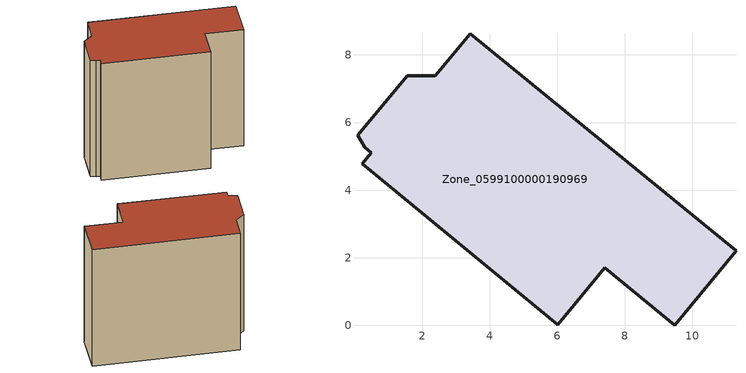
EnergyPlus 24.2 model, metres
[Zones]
Zone_0599100000190969
 floor ground (C_G): 3.42,8.63 11.29,2.2 9.48,0 7.41,1.71 6.02,0.02 0.23,4.78 0.5,5.11 0.3,5.27 0.09,5.62 1.56,7.39 2.39,7.39 z0
 wall outside (C_F): 0.23,4.78 6.02,0.02 7.41,1.71 9.48,0 11.29,2.2 3.42,8.63 2.39,7.39 1.56,7.39 0.09,5.62 0.3,5.27 0.5,5.11 0.23,4.78 z0:9.5
 roof outside (C_R): 0.09,5.62 0.3,5.27 0.5,5.11 0.23,4.78 6.02,0.02 7.41,1.71 9.48,0 11.29,2.2 3.42,8.63 2.39,7.39 1.56,7.39 z9.5
[BUILDING]
Pand.0599100000190969: North Axis=0; Terrain=City; Loads Convergence Tolerance Value=0.04; Temperature Convergence Tolerance Value=0.4; Solar Distribution=FullExterior; Maximum Number of Warmup Days=25; Minimum Number of Warmup Days=1
[Site:Location]
Rotterdam.The.Hague.AP_ZH_NLD Design_Conditions: Latitude=51.96; Longitude=4.45; Time Zone=1; Elevation=-4.5
[SITE:GROUNDTEMPERATURE:BUILDINGSURFACE]
18, 18, 18, 18, 18, 18, 18, 18, 18, 18, 18, 18
[MATERIAL] Thermal Absorptance=0.9; Solar Absorptance=0.7; Visible Absorptance=0.7
Name | Roughness | Thickness | Conductivity | Density | Specific Heat
G.TI.1946 | MediumSmooth | 0.15 | 1 | 540 | 1210
F.TI.1946 | Rough | 0.3 | 0.857143 | 1920 | 840
R.TI.1946 | MediumRough | 0.2 | 0.1 | 1500 | 1000
[CONSTRUCTION]
C_G: G.TI.1946
C_F: F.TI.1946
C_R: R.TI.1946
[ZONE]
Zone_0599100000190969: Type=1; Multiplier=1; Ceiling Height=Autocalculate; Volume=Autocalculate; Floor Area=autocalculate; Part of Total Floor Area=Yes
[ZONEINFILTRATION:DESIGNFLOWRATE]
Infil_Zone_0599100000190969: Zone or ZoneList or Space or SpaceList=Zone_0599100000190969; Schedule=AlwaysOn; Design Flow Rate Calculation Method=Flow/Area; Flow Rate per Floor Area=0.003; Constant Term Coefficient=1; Temperature Term Coefficient=0; Velocity Term Coefficient=0; Velocity Squared Term Coefficient=0
[HVACTEMPLATE:ZONE:IDEALLOADSAIRSYSTEM]
Zone_0599100000190969: Maximum Heating Supply Air Temperature=50; Minimum Cooling Supply Air Temperature=13; Maximum Heating Supply Air Humidity Ratio=0.0156; Minimum Cooling Supply Air Humidity Ratio=0.0077; Heating Limit=NoLimit; Cooling Limit=NoLimit; Dehumidification Control Type=ConstantSensibleHeatRatio; Cooling Sensible Heat Ratio=0.7; Dehumidification Setpoint=60; Humidification Control Type=None; Humidification Setpoint=30; Outdoor Air Method=None; Outdoor Air Flow Rate per Person=0.00944; Outdoor Air Flow Rate per Zone Floor Area=0; Outdoor Air Flow Rate per Zone=0; Demand Controlled Ventilation Type=None; Outdoor Air Economizer Type=NoEconomizer; Heat Recovery Type=None; Sensible Heat Recovery Effectiveness=0.7; Latent Heat Recovery Effectiveness=0.65
[ZONECONTROL:THERMOSTAT]
ThermostatControl_Zone_0599100000190969: Zone or ZoneList=Zone_0599100000190969; Control Type Schedule=DualSetpointControlType; Control 1=Thermostat_Zone_0599100000190969; Temperature Difference Between Cutout And Setpoint=0
[THERMOSTATSETPOINT:DUALSETPOINT]
Thermostat_Zone_0599100000190969: Heating Setpoint Temperature Schedule=HeatingSetpoint_Zone_0599100000190969; Cooling Setpoint Temperature Schedule=CoolingSetpoint_Zone_0599100000190969
[SCHEDULE:COMPACT]
HeatingSetpoint_Zone_0599100000190969: Through: 12/31, For: AllDays, Until: 24:00, 21
CoolingSetpoint_Zone_0599100000190969: Through: 12/31, For: AllDays, Until: 24:00, 24
DualSetpointControlType: Through: 12/31, For: AllDays, Until: 24:00, 4
AlwaysOn: Through: 12/31, For: AllDays, Until: 24:00, 1
